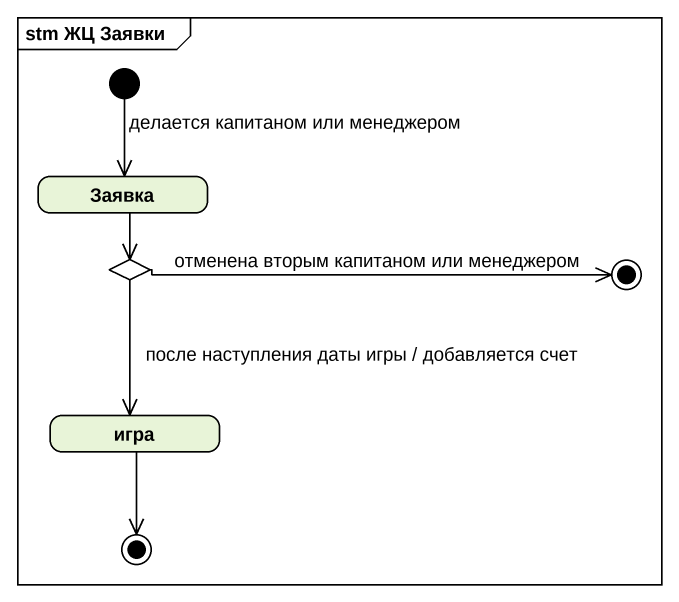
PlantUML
@startuml
mainframe stm ЖЦ Заявки
hide empty description
state Заявка
state choice1 <<choice>>
state final1 <<end>>
state игра
state final2 <<end>>
[*] --> Заявка : делается капитаном или менеджером
Заявка --> choice1
choice1 -right-> final1 : отменена вторым капитаном или менеджером
choice1 --> игра : после наступления даты игры / добавляется счет
игра --> final2
@enduml
